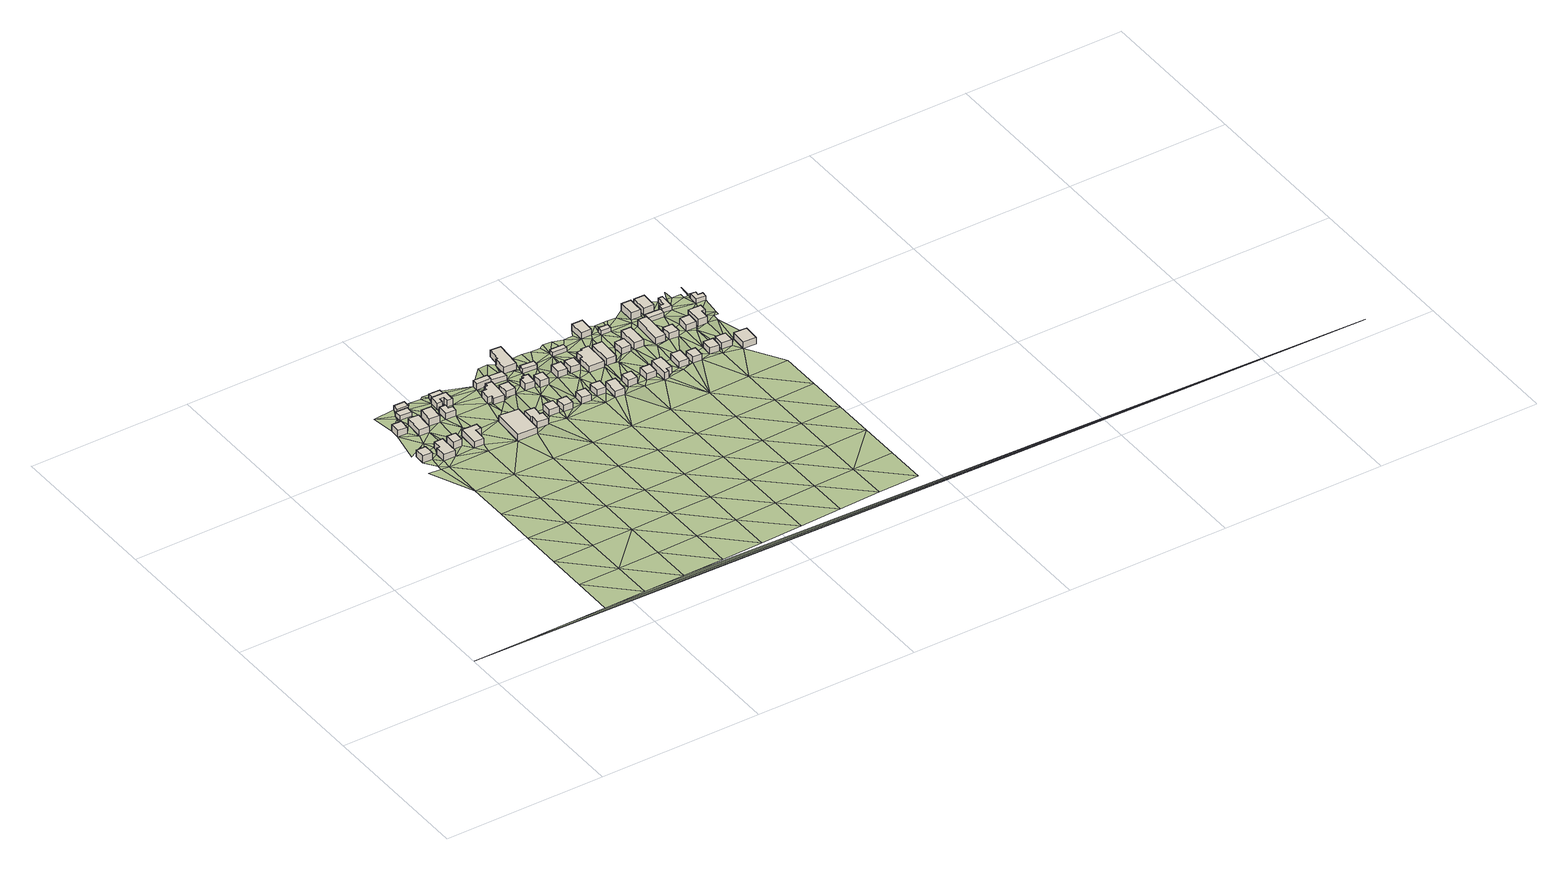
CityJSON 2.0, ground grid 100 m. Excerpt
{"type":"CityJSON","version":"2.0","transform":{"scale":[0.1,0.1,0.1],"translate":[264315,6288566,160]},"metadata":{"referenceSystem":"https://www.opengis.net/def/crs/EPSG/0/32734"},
"CityObjects":{
"building1":{"type":"Building","attributes":{"address":"83 Thorn Lane Mamre 7347 Cape Town","building":"house","building:levels":"1","building_height":4.1,"roof_height":166.26,"ground_height":162.16,"plus_code":"4FRWFFP7+389"},"geometry":[{"type":"Solid","lod":"1","boundaries":[[[[0,1,2,3]],[[1,4,5,2]],[[4,6,7,5]],[[6,0,3,7]],[[3,2,5,7]],[[6,4,1,0]]]]}]},
"building2":{"type":"Building","attributes":{"address":"84 Thorn Lane Mamre 7347 Cape Town","building":"house","building:levels":"1","building_height":4.1,"roof_height":166.35,"ground_height":162.25,"plus_code":"4FRWFFP7+592"},"geometry":[{"type":"Solid","lod":"1","boundaries":[[[[8,9,10,11]],[[9,12,13,10]],[[12,14,15,13]],[[14,8,11,15]],[[11,10,13,15]],[[14,12,9,8]]]]}]},
"building3":{"type":"Building","attributes":{"address":"81 Thorn Lane Mamre 7347 Cape Town","building":"house","building:levels":"1","building_height":4.1,"roof_height":166,"ground_height":161.9,"plus_code":"4FRWFFP7+29X"},"geometry":[{"type":"Solid","lod":"1","boundaries":[[[[16,17,18,19]],[[17,20,21,18]],[[20,22,23,21]],[[22,24,25,23]],[[24,26,27,25]],[[26,16,19,27]],[[19,18,21,23,25,27]],[[26,24,22,20,17,16]]]]}]},
"building4":{"type":"Building","attributes":{"address":"82 Thorn Lane Mamre 7347 Cape Town","building":"house","building:levels":"1","building_height":4.1,"roof_height":166.26,"ground_height":162.16,"plus_code":"4FRWFFP7+49X"},"geometry":[{"type":"Solid","lod":"1","boundaries":[[[[28,29,30,31]],[[29,32,33,30]],[[32,34,35,33]],[[34,28,31,35]],[[31,30,33,35]],[[34,32,29,28]]]]}]},
"building5":{"type":"Building","attributes":{"address":"79 Thorn Lane Mamre 7347 Cape Town","building":"house","building:levels":"1","building_height":4.1,"roof_height":166.63,"ground_height":162.53,"plus_code":"4FRWFFP7+3C8"},"geometry":[{"type":"Solid","lod":"1","boundaries":[[[[36,37,38,39]],[[37,40,41,38]],[[40,42,43,41]],[[42,36,39,43]],[[39,38,41,43]],[[42,40,37,36]]]]}]},
"building6":{"type":"Building","attributes":{"building":"cabin","building:levels":"1","building_height":2.8,"roof_height":165.05,"ground_height":162.25,"plus_code":"4FRWFFP7+59X"},"geometry":[{"type":"Solid","lod":"1","boundaries":[[[[44,45,46,47]],[[45,48,49,46]],[[48,50,51,49]],[[50,44,47,51]],[[47,46,49,51]],[[50,48,45,44]]]]}]},
"building7":{"type":"Building","attributes":{"building":"cabin","building:levels":"1","building_height":2.8,"roof_height":165.05,"ground_height":162.25,"plus_code":"4FRWFFP7+6C6"},"geometry":[{"type":"Solid","lod":"1","boundaries":[[[[52,53,54,55]],[[53,56,57,54]],[[56,58,59,57]],[[58,52,55,59]],[[55,54,57,59]],[[58,56,53,52]]]]}]},
"building8":{"type":"Building","attributes":{"address":"80 Thorn Lane Mamre 7347 Cape Town","building":"house","building:levels":"1","building_height":4.1,"roof_height":166.73,"ground_height":162.63,"plus_code":"4FRWFFP7+5C5"},"geometry":[{"type":"Solid","lod":"1","boundaries":[[[[60,61,62,63]],[[61,64,65,62]],[[64,66,67,65]],[[66,60,63,67]],[[63,62,65,67]],[[66,64,61,60]]]]}]},
"building9":{"type":"Building","attributes":{"address":"77 Thorn Lane Mamre 7347 Cape Town","building":"house","building:levels":"1","building_height":4.1,"roof_height":166.33,"ground_height":162.23,"plus_code":"4FRWFFP7+2FV"},"geometry":[{"type":"Solid","lod":"1","boundaries":[[[[68,69,70,71]],[[69,72,73,70]],[[72,74,75,73]],[[74,76,77,75]],[[76,78,79,77]],[[78,68,71,79]],[[71,70,73,75,77,79]],[[78,76,74,72,69,68]]]]}]},
"building10":{"type":"Building","attributes":{"address":"78 Thorn Lane Mamre 7347 Cape Town","building":"house","building:levels":"1","building_height":4.1,"roof_height":166.63,"ground_height":162.53,"plus_code":"4FRWFFP7+4FW"},"geometry":[{"type":"Solid","lod":"1","boundaries":[[[[80,81,82,83]],[[81,84,85,82]],[[84,86,87,85]],[[86,88,89,87]],[[88,90,91,89]],[[90,80,83,91]],[[83,82,85,87,89,91]],[[90,88,86,84,81,80]]]]}]},
"building11":{"type":"Building","attributes":{"address":"Thorn Lane Mamre 7347 Cape Town","building":"house","building:levels":"1","building_height":4.1,"roof_height":166.73,"ground_height":162.63,"plus_code":"4FRWFFP7+5FQ"},"geometry":[{"type":"Solid","lod":"1","boundaries":[[[[92,93,94,95]],[[93,96,97,94]],[[96,98,99,97]],[[98,100,101,99]],[[100,102,103,101]],[[102,104,105,103]],[[104,106,107,105]],[[106,92,95,107]],[[95,94,97,99,101,103,105,107]],[[106,104,102,100,98,96,93,92]]]]}]},
"building12":{"type":"Building","attributes":{"building":"cabin","building:levels":"1","building_height":2.8,"roof_height":165.43,"ground_height":162.63,"plus_code":"4FRWFFP7+6F5"},"geometry":[{"type":"Solid","lod":"1","boundaries":[[[[108,109,110,111]],[[109,112,113,110]],[[112,114,115,113]],[[114,108,111,115]],[[111,110,113,115]],[[114,112,109,108]]]]}]},
"building13":{"type":"Building","attributes":{"building":"yes","building:levels":"1","building_height":4.1,"roof_height":166.62,"ground_height":162.52,"plus_code":"4FRWFFP7+2HP"},"geometry":[{"type":"Solid","lod":"1","boundaries":[[[[116,117,118,119]],[[117,120,121,118]],[[120,122,123,121]],[[122,116,119,123]],[[119,118,121,123]],[[122,120,117,116]]]]}]},
"building14":{"type":"Building","attributes":{"address":"73 Thorn Lane Mamre 7347 Cape Town","building":"house","building:levels":"1","building_height":4.1,"roof_height":166.62,"ground_height":162.52,"plus_code":"4FRWFFP7+2JW"},"geometry":[{"type":"Solid","lod":"1","boundaries":[[[[124,125,126,127]],[[125,128,129,126]],[[128,130,131,129]],[[130,132,133,131]],[[132,134,135,133]],[[134,136,137,135]],[[136,138,139,137]],[[138,124,127,139]],[[127,126,129,131,133,135,137,139]],[[138,136,134,132,130,128,125,124]]]]}]},
"building15":{"type":"Building","attributes":{"address":"76 Thorn Lane Mamre 7347 Cape Town","building":"house","building:levels":"1","building_height":4.1,"roof_height":167.11,"ground_height":163.01,"plus_code":"4FRWFFP7+4HX"},"geometry":[{"type":"Solid","lod":"1","boundaries":[[[[140,141,142,143]],[[141,144,145,142]],[[144,146,147,145]],[[146,148,149,147]],[[148,150,151,149]],[[150,152,153,151]],[[152,154,155,153]],[[154,156,157,155]],[[156,158,159,157]],[[158,140,143,159]],[[143,142,145,147,149,151,153,155,157,159]],[[158,156,154,152,150,148,146,144,141,140]]]]}]},
"building16":{"type":"Building","attributes":{"building":"yes","building:levels":"1","building_height":4.1,"roof_height":167.11,"ground_height":163.01,"plus_code":"4FRWFFP7+5JJ"},"geometry":[{"type":"Solid","lod":"1","boundaries":[[[[160,161,162,163]],[[161,164,165,162]],[[164,166,167,165]],[[166,160,163,167]],[[163,162,165,167]],[[166,164,161,160]]]]}]},
"building17":{"type":"Building","attributes":{"address":"74 Thorn Lane Mamre 7347 Cape Town","building":"house","building:levels":"1","building_height":4.1,"roof_height":167.06,"ground_height":162.96,"plus_code":"4FRWFFP7+4JQ"},"geometry":[{"type":"Solid","lod":"1","boundaries":[[[[168,169,170,171]],[[169,172,173,170]],[[172,174,175,173]],[[174,168,171,175]],[[171,170,173,175]],[[174,172,169,168]]]]}]},
"building18":{"type":"Building","attributes":{"address":"71 Thorn Lane Mamre 7347 Cape Town","building":"house","building:levels":"1","building_height":4.1,"roof_height":167.09,"ground_height":162.99,"plus_code":"4FRWFFP7+2MW"},"geometry":[{"type":"Solid","lod":"1","boundaries":[[[[176,177,178,179]],[[177,180,181,178]],[[180,182,183,181]],[[182,176,179,183]],[[179,178,181,183]],[[182,180,177,176]]]]}]},
"building19":{"type":"Building","attributes":{"building":"cabin","building:levels":"1","building_height":2.8,"roof_height":166.17,"ground_height":163.37,"plus_code":"4FRWFFP7+5JQ"},"geometry":[{"type":"Solid","lod":"1","boundaries":[[[[161,160,184,185]],[[160,186,187,184]],[[186,188,189,187]],[[188,161,185,189]],[[185,184,187,189]],[[188,186,160,161]]]]}]},
"building20":{"type":"Building","attributes":{"address":"69 Thorn Lane Mamre 7347 Cape Town","building":"house","building:levels":"1","building_height":4.1,"roof_height":167.09,"ground_height":162.99,"plus_code":"4FRWFFP7+2PM"},"geometry":[{"type":"Solid","lod":"1","boundaries":[[[[190,191,192,193]],[[191,194,195,192]],[[194,196,197,195]],[[196,190,193,197]],[[193,192,195,197]],[[196,194,191,190]]]]}]},
"building21":{"type":"Building","attributes":{"address":"72 Thorn Lane Mamre 7347 Cape Town","building":"house","building:levels":"1","building_height":4.1,"roof_height":167.47,"ground_height":163.37,"plus_code":"4FRWFFP7+4MQ"},"geometry":[{"type":"Solid","lod":"1","boundaries":[[[[198,199,200,201]],[[199,202,203,200]],[[202,204,205,203]],[[204,206,207,205]],[[206,208,209,207]],[[208,198,201,209]],[[201,200,203,205,207,209]],[[208,206,204,202,199,198]]]]}]},
"building22":{"type":"Building","attributes":{"address":"70 Thorn Lane Mamre 7347 Cape Town","building":"house","building:levels":"1","building_height":4.1,"roof_height":167.47,"ground_height":163.37,"plus_code":"4FRWFFP7+4PF"},"geometry":[{"type":"Solid","lod":"1","boundaries":[[[[210,211,212,213]],[[211,214,215,212]],[[214,216,217,215]],[[216,210,213,217]],[[213,212,215,217]],[[216,214,211,210]]]]}]},
"building23":{"type":"Building","attributes":{"address":"51 Palm Lane Mamre 7347 Cape Town","building":"house","building:levels":"1","building_height":4.1,"roof_height":167.47,"ground_height":163.37,"plus_code":"4FRWFFP7+6M5"},"geometry":[{"type":"Solid","lod":"1","boundaries":[[[[218,219,220,221]],[[219,222,223,220]],[[222,224,225,223]],[[224,226,227,225]],[[226,228,229,227]],[[228,218,221,229]],[[221,220,223,225,227,229]],[[228,226,224,222,219,218]]]]}]},
"building24":{"type":"Building","attributes":{"address":"67 Thorn Lane Mamre 7347 Cape Town","building":"house","building:levels":"1","building_height":4.1,"roof_height":167.58,"ground_height":163.48,"plus_code":"4FRWFFP7+2QM"},"geometry":[{"type":"Solid","lod":"1","boundaries":[[[[230,231,232,233]],[[231,234,235,232]],[[234,236,237,235]],[[236,230,233,237]],[[233,232,235,237]],[[236,234,231,230]]]]}]},
"building25":{"type":"Building","attributes":{"building":"cabin","building:levels":"1","building_height":2.8,"roof_height":166.17,"ground_height":163.37,"plus_code":"4FRWFFP7+5PG"},"geometry":[{"type":"Solid","lod":"1","boundaries":[[[[238,239,240,241]],[[239,242,243,240]],[[242,244,245,243]],[[244,238,241,245]],[[241,240,243,245]],[[244,242,239,238]]]]}]},
"building26":{"type":"Building","attributes":{"address":"68 Thorn Lane Mamre 7347 Cape Town","building":"house","building:levels":"1","building_height":4.1,"roof_height":168.02,"ground_height":163.92,"plus_code":"4FRWFFP7+4QG"},"geometry":[{"type":"Solid","lod":"1","boundaries":[[[[246,247,248,249]],[[247,250,251,248]],[[250,252,253,251]],[[252,246,249,253]],[[249,248,251,253]],[[252,250,247,246]]]]}]},
"building27":{"type":"Building","attributes":{"address":"65 Thorn Lane Mamre 7347 Cape Town","building":"house","building:levels":"1","building_height":4.1,"roof_height":167.58,"ground_height":163.48,"plus_code":"4FRWFFP7+2RJ"},"geometry":[{"type":"Solid","lod":"1","boundaries":[[[[254,255,256,257]],[[255,258,259,256]],[[258,260,261,259]],[[260,254,257,261]],[[257,256,259,261]],[[260,258,255,254]]]]}]},
"building28":{"type":"Building","attributes":{"address":"63 Thorn Lane Mamre 7347 Cape Town","building":"house","building:levels":"1","building_height":4.1,"roof_height":167.58,"ground_height":163.48,"plus_code":"4FRWFFP7+2RH"},"geometry":[{"type":"Solid","lod":"1","boundaries":[[[[262,263,264,265]],[[263,266,267,264]],[[266,268,269,267]],[[268,262,265,269]],[[265,264,267,269]],[[268,266,263,262]]]]}]},
"building29":{"type":"Building","attributes":{"address":"66 Thorn Lane Mamre 7347 Cape Town","building":"house","building:levels":"1","building_height":4.1,"roof_height":168.02,"ground_height":163.92,"plus_code":"4FRWFFP7+4RC"},"geometry":[{"type":"Solid","lod":"1","boundaries":[[[[270,271,272,273]],[[271,274,275,272]],[[274,276,277,275]],[[276,270,273,277]],[[273,272,275,277]],[[276,274,271,270]]]]}]},
"building30":{"type":"Building","attributes":{"building":"cabin","building:levels":"1","building_height":2.8,"roof_height":166.56,"ground_height":163.76,"plus_code":"4FRWFFP7+5RM"},"geometry":[{"type":"Solid","lod":"1","boundaries":[[[[278,279,280,281]],[[279,282,283,280]],[[282,284,285,283]],[[284,278,281,285]],[[281,280,283,285]],[[284,282,279,278]]]]}]},
"building31":{"type":"Building","attributes":{"address":"64 Thorn Lane Mamre 7347 Cape Town","building":"house","building:levels":"1","building_height":4.1,"roof_height":168.02,"ground_height":163.92,"plus_code":"4FRWFFP7+4V6"},"geometry":[{"type":"Solid","lod":"1","boundaries":[[[[286,287,288,289]],[[287,290,291,288]],[[290,292,293,291]],[[292,294,295,293]],[[294,296,297,295]],[[296,298,299,297]],[[298,300,301,299]],[[300,286,289,301]],[[289,288,291,293,295,297,299,301]],[[300,298,296,294,292,290,287,286]]]]}]},
"building32":{"type":"Building","attributes":{"address":"61 Thorn Lane Mamre 7347 Cape Town","building":"house","building:levels":"1","building_height":4.1,"roof_height":168.15,"ground_height":164.05,"plus_code":"4FRWFFP7+2VH"},"geometry":[{"type":"Solid","lod":"1","boundaries":[[[[302,303,304,305]],[[303,306,307,304]],[[306,308,309,307]],[[308,302,305,309]],[[305,304,307,309]],[[308,306,303,302]]]]}]},
"building33":{"type":"Building","attributes":{"address":"62 Thorn Lane Mamre 7347 Cape Town","building":"house","building:levels":"1","building_height":4.1,"roof_height":168.45,"ground_height":164.35,"plus_code":"4FRWFFP7+4VH"},"geometry":[{"type":"Solid","lod":"1","boundaries":[[[[310,311,312,313]],[[311,314,315,312]],[[314,316,317,315]],[[316,310,313,317]],[[313,312,315,317]],[[316,314,311,310]]]]}]},
"building34":{"type":"Building","attributes":{"address":"59 Thorn Lane Mamre 7347 Cape Town","building":"house","building:levels":"1","building_height":4.1,"roof_height":168.15,"ground_height":164.05,"plus_code":"4FRWFFP7+2WH"},"geometry":[{"type":"Solid","lod":"1","boundaries":[[[[318,319,320,321]],[[319,322,323,320]],[[322,324,325,323]],[[324,318,321,325]],[[321,320,323,325]],[[324,322,319,318]]]]}]},
"building35":{"type":"Building","attributes":{"address":"61 Palm Lane Mamre 7347 Cape Town","building":"house","building:levels":"1","building_height":4.1,"roof_height":168.15,"ground_height":164.05,"plus_code":"4FRWFFP7+6W2"},"geometry":[{"type":"Solid","lod":"1","boundaries":[[[[326,327,328,329]],[[327,330,331,328]],[[330,332,333,331]],[[332,326,329,333]],[[329,328,331,333]],[[332,330,327,326]]]]}]},
"building36":{"type":"Building","attributes":{"address":"57 Thorn Lane Mamre 7347 Cape Town","building":"house","building:levels":"1","building_height":4.1,"roof_height":168.71,"ground_height":164.61,"plus_code":"4FRWFFP7+2XF"},"geometry":[{"type":"Solid","lod":"1","boundaries":[[[[334,335,336,337]],[[335,338,339,336]],[[338,340,341,339]],[[340,342,343,341]],[[342,344,345,343]],[[344,334,337,345]],[[337,336,339,341,343,345]],[[344,342,340,338,335,334]]]]}]},
"building37":{"type":"Building","attributes":{"address":"60 Thorn Lane Mamre 7347 Cape Town","building":"house","building:levels":"1","building_height":4.1,"roof_height":168.45,"ground_height":164.35,"plus_code":"4FRWFFP7+4W9"},"geometry":[{"type":"Solid","lod":"1","boundaries":[[[[346,347,348,349]],[[347,350,351,348]],[[350,352,353,351]],[[352,346,349,353]],[[349,348,351,353]],[[352,350,347,346]]]]}]},
"building38":{"type":"Building","attributes":{"building":"cabin","building:levels":"1","building_height":2.8,"roof_height":166.85,"ground_height":164.05,"plus_code":"4FRWFFP7+5XJ"},"geometry":[{"type":"Solid","lod":"1","boundaries":[[[[354,355,356,357]],[[355,358,359,356]],[[358,360,361,359]],[[360,354,357,361]],[[357,356,359,361]],[[360,358,355,354]]]]}]},
"building39":{"type":"Building","attributes":{"address":"58 Thorn Lane Mamre 7347 Cape Town","building":"house","building:levels":"1","building_height":4.1,"roof_height":168.76,"ground_height":164.66,"plus_code":"4FRWFFP7+4XG"},"geometry":[{"type":"Solid","lod":"1","boundaries":[[[[362,363,364,365]],[[363,366,367,364]],[[366,368,369,367]],[[368,362,365,369]],[[365,364,367,369]],[[368,366,363,362]]]]}]},
"building40":{"type":"Building","attributes":{"address":"55 Thorn Lane Mamre 7347 Cape Town","building":"house","building:levels":"1","building_height":4.1,"roof_height":168.71,"ground_height":164.61,"plus_code":"4FRWFFP8+22G"},"geometry":[{"type":"Solid","lod":"1","boundaries":[[[[370,371,372,373]],[[371,374,375,372]],[[374,376,377,375]],[[376,370,373,377]],[[373,372,375,377]],[[376,374,371,370]]]]}]},
"building41":{"type":"Building","attributes":{"address":"53 Thorn Lane Mamre 7347 Cape Town","building":"house","building:levels":"1","building_height":4.1,"roof_height":168.71,"ground_height":164.61,"plus_code":"4FRWFFP8+236"},"geometry":[{"type":"Solid","lod":"1","boundaries":[[[[378,379,380,381]],[[379,382,383,380]],[[382,384,385,383]],[[384,378,381,385]],[[381,380,383,385]],[[384,382,379,378]]]]}]},
"building42":{"type":"Building","attributes":{"address":"56 Thorn Lane Mamre 7347 Cape Town","building":"house","building:levels":"1","building_height":4.1,"roof_height":168.76,"ground_height":164.66,"plus_code":"4FRWFFP8+42G"},"geometry":[{"type":"Solid","lod":"1","boundaries":[[[[386,387,388,389]],[[387,390,391,388]],[[390,392,393,391]],[[392,386,389,393]],[[389,388,391,393]],[[392,390,387,386]]]]}]},
"building43":{"type":"Building","attributes":{"address":"54 Thorn Lane Mamre 7347 Cape Town","building":"house","building:levels":"1","building_height":4.1,"roof_height":168.76,"ground_height":164.66,"plus_code":"4FRWFFP8+433"},"geometry":[{"type":"Solid","lod":"1","boundaries":[[[[394,395,396,397]],[[395,398,399,396]],[[398,400,401,399]],[[400,394,397,401]],[[397,396,399,401]],[[400,398,395,394]]]]}]},
"building44":{"type":"Building","attributes":{"address":"67 Palm Lane Mamre 7347 Cape Town","building":"house","building:levels":"1","building_height":4.1,"roof_height":168.41,"ground_height":164.31,"plus_code":"4FRWFFP8+625"},"geometry":[{"type":"Solid","lod":"1","boundaries":[[[[402,403,404,405]],[[403,406,407,404]],[[406,408,409,407]],[[408,402,405,409]],[[405,404,407,409]],[[408,406,403,402]]]]}]},
"building45":{"type":"Building","attributes":{"address":"51 Thorn Lane Mamre 7347 Cape Town","building":"house","building:levels":"1","building_height":4.1,"roof_height":169.19,"ground_height":165.09,"plus_code":"4FRWFFP8+246"},"geometry":[{"type":"Solid","lod":"1","boundaries":[[[[410,411,412,413]],[[411,414,415,412]],[[414,416,417,415]],[[416,410,413,417]],[[413,412,415,417]],[[416,414,411,410]]]]}]},
"building46":{"type":"Building","attributes":{"building":"cabin","building:levels":"1","building_height":2.8,"roof_height":167.31,"ground_height":164.51,"plus_code":"4FRWFFP8+538"},"geometry":[{"type":"Solid","lod":"1","boundaries":[[[[418,419,420,421]],[[419,422,423,420]],[[422,424,425,423]],[[424,418,421,425]],[[421,420,423,425]],[[424,422,419,418]]]]}]},
"building47":{"type":"Building","attributes":{"address":"69 Palm Lane Mamre 7347 Cape Town","building":"house","building:levels":"1","building_height":4.1,"roof_height":168.61,"ground_height":164.51,"plus_code":"4FRWFFP8+634"},"geometry":[{"type":"Solid","lod":"1","boundaries":[[[[426,427,428,429]],[[427,430,431,428]],[[430,432,433,431]],[[432,426,429,433]],[[429,428,431,433]],[[432,430,427,426]]]]}]},
"building48":{"type":"Building","attributes":{"address":"49 Thorn Lane Mamre 7347 Cape Town","building":"house","building:levels":"1","building_height":4.1,"roof_height":169.19,"ground_height":165.09,"plus_code":"4FRWFFP8+249"},"geometry":[{"type":"Solid","lod":"1","boundaries":[[[[434,435,436,437]],[[435,438,439,436]],[[438,440,441,439]],[[440,434,437,441]],[[437,436,439,441]],[[440,438,435,434]]]]}]},
"building49":{"type":"Building","attributes":{"address":"52 Thorn Lane Mamre 7347 Cape Town","building":"house","building:levels":"1","building_height":4.1,"roof_height":169.03,"ground_height":164.93,"plus_code":"4FRWFFP8+443"},"geometry":[{"type":"Solid","lod":"1","boundaries":[[[[442,443,444,445]],[[443,446,447,444]],[[446,448,449,447]],[[448,442,445,449]],[[445,444,447,449]],[[448,446,443,442]]]]}]},
"building50":{"type":"Building","attributes":{"building":"cabin","building:levels":"1","building_height":2.8,"roof_height":167.31,"ground_height":164.51,"plus_code":"4FRWFFP8+54V"},"geometry":[{"type":"Solid","lod":"1","boundaries":[[[[450,451,452,453]],[[451,454,455,452]],[[454,456,457,455]],[[456,458,459,457]],[[458,460,461,459]],[[460,450,453,461]],[[453,452,455,457,459,461]],[[460,458,456,454,451,450]]]]}]},
"building51":{"type":"Building","attributes":{"address":"47 Thorn Lane Mamre 7347 Cape Town","building":"house","building:levels":"1","building_height":4.1,"roof_height":169.44,"ground_height":165.34,"plus_code":"4FRWFFP8+255"},"geometry":[{"type":"Solid","lod":"1","boundaries":[[[[462,463,464,465]],[[463,466,467,464]],[[466,468,469,467]],[[468,462,465,469]],[[465,464,467,469]],[[468,466,463,462]]]]}]},
"building52":{"type":"Building","attributes":{"address":"50 Thorn Lane Mamre 7347 Cape Town","building":"house","building:levels":"1","building_height":4.1,"roof_height":169.03,"ground_height":164.93,"plus_code":"4FRWFFP8+452"},"geometry":[{"type":"Solid","lod":"1","boundaries":[[[[470,471,472,473]],[[471,474,475,472]],[[474,476,477,475]],[[476,478,479,477]],[[478,480,481,479]],[[480,470,473,481]],[[473,472,475,477,479,481]],[[480,478,476,474,471,470]]]]}]},
"building53":{"type":"Building","attributes":{"building":"cabin","building:levels":"1","building_height":2.8,"roof_height":167.55,"ground_height":164.75,"plus_code":"4FRWFFP8+559"},"geometry":[{"type":"Solid","lod":"1","boundaries":[[[[482,483,484,485]],[[483,486,487,484]],[[486,488,489,487]],[[488,490,491,489]],[[490,492,493,491]],[[492,482,485,493]],[[485,484,487,489,491,493]],[[492,490,488,486,483,482]]]]}]},
"terrain1":{"type":"TINRelief","geometry":[{"type":"CompositeSurface","lod":"1","boundaries":[[[494,495,496]],[[497,498,494]],[[497,494,496]],[[499,500,498]],[[499,498,497]],[[501,500,502]],[[497,496,503]],[[502,500,499]],[[504,505,506]],[[507,506,501]],[[506,508,504]],[[509,6,4]],[[509,504,508]],[[507,501,502]],[[24,6,509]],[[508,24,509]],[[499,497,510]],[[511,8,512]],[[503,513,497]],[[511,514,515]],[[516,515,6]],[[6,24,516]],[[517,508,506]],[[26,24,508]],[[515,516,518]],[[511,515,518]],[[502,499,510]],[[516,519,518]],[[497,513,510]],[[517,506,507]],[[511,28,8]],[[8,28,9]],[[520,521,14]],[[518,522,511]],[[14,12,520]],[[523,26,508]],[[34,12,9]],[[34,9,28]],[[28,511,29]],[[26,37,522]],[[29,511,522]],[[521,520,45]],[[502,524,507]],[[520,12,48]],[[48,12,34]],[[523,508,517]],[[26,525,37]],[[37,526,522]],[[521,45,58]],[[522,526,29]],[[45,520,48]],[[513,503,527]],[[510,524,502]],[[525,26,72]],[[50,48,34]],[[526,528,29]],[[523,72,26]],[[58,45,52]],[[50,34,32]],[[45,44,52]],[[60,32,29]],[[517,507,529]],[[528,530,29]],[[528,525,531]],[[29,530,60]],[[525,72,531]],[[60,66,32]],[[513,532,510]],[[52,44,53]],[[50,32,66]],[[524,529,507]],[[44,50,53]],[[50,66,53]],[[72,523,74]],[[532,513,527]],[[528,531,533]],[[533,530,528]],[[53,66,534]],[[53,535,56]],[[523,517,120]],[[536,524,510]],[[533,90,530]],[[537,74,538]],[[539,534,530]],[[530,90,539]],[[53,93,535]],[[533,531,540]],[[529,541,517]],[[74,523,120]],[[53,534,93]],[[536,510,532]],[[534,539,96]],[[517,541,120]],[[90,533,80]],[[74,120,538]],[[542,535,93]],[[96,93,534]],[[80,533,540]],[[96,539,543]],[[98,96,543]],[[543,544,545]],[[529,524,546]],[[112,542,93]],[[547,542,112]],[[98,543,104]],[[545,104,543]],[[112,93,114]],[[548,540,538]],[[102,100,98]],[[532,527,549]],[[545,80,106]],[[98,104,102]],[[80,540,548]],[[524,536,546]],[[92,114,93]],[[545,106,104]],[[120,548,538]],[[112,550,547]],[[92,108,114]],[[529,551,541]],[[109,550,112]],[[541,122,120]],[[106,80,154]],[[92,109,108]],[[532,552,536]],[[548,154,80]],[[551,529,546]],[[549,552,532]],[[106,166,92]],[[164,109,92]],[[550,109,164]],[[106,154,152]],[[553,122,541]],[[154,548,554]],[[546,536,555]],[[548,556,554]],[[106,152,166]],[[541,551,553]],[[122,130,125]],[[154,554,158]],[[125,556,122]],[[92,166,164]],[[552,555,536]],[[557,130,122]],[[154,158,156]],[[128,125,130]],[[125,558,556]],[[140,158,554]],[[140,554,556]],[[557,122,553]],[[152,150,148]],[[152,148,166]],[[559,551,546]],[[558,560,556]],[[166,148,144]],[[561,562,563]],[[146,144,148]],[[552,549,564]],[[555,559,546]],[[560,565,566]],[[567,140,556]],[[557,177,566]],[[144,160,166]],[[556,560,567]],[[168,140,169]],[[568,557,553]],[[566,569,560]],[[140,168,141]],[[169,140,567]],[[141,160,144]],[[568,177,557]],[[177,569,566]],[[551,570,553]],[[571,164,161]],[[168,572,141]],[[572,160,141]],[[555,552,573]],[[177,568,180]],[[559,570,551]],[[560,569,574]],[[574,567,560]],[[564,573,552]],[[575,160,572]],[[568,191,180]],[[572,567,206]],[[576,574,569]],[[568,553,577]],[[567,208,206]],[[180,190,576]],[[208,567,574]],[[190,180,191]],[[578,571,161]],[[568,194,191]],[[206,575,572]],[[578,161,579]],[[559,555,580]],[[576,190,574]],[[570,577,553]],[[575,206,202]],[[575,581,579]],[[198,208,574]],[[568,231,194]],[[574,190,196]],[[202,206,204]],[[555,573,580]],[[582,562,561]],[[581,583,579]],[[583,578,579]],[[584,581,575]],[[574,210,198]],[[244,575,202]],[[196,194,231]],[[211,574,196]],[[574,211,210]],[[244,584,575]],[[210,216,198]],[[198,216,199]],[[244,202,199]],[[570,559,585]],[[586,231,568]],[[581,584,587]],[[577,586,568]],[[244,199,216]],[[230,196,231]],[[230,211,196]],[[573,564,588]],[[244,242,584]],[[585,559,580]],[[242,587,584]],[[216,238,244]],[[242,589,587]],[[214,238,216]],[[211,230,590]],[[586,234,231]],[[577,570,591]],[[211,590,214]],[[242,239,589]],[[573,592,580]],[[255,236,234]],[[234,586,255]],[[591,570,585]],[[246,238,214]],[[590,246,214]],[[593,230,236]],[[586,577,263]],[[593,590,230]],[[255,594,236]],[[495,582,561]],[[239,595,589]],[[592,573,588]],[[586,258,255]],[[593,236,594]],[[577,266,263]],[[596,590,593]],[[586,263,258]],[[597,595,239]],[[238,279,239]],[[279,238,246]],[[585,580,598]],[[599,593,594]],[[591,600,577]],[[596,593,601]],[[577,600,266]],[[263,262,258]],[[279,246,252]],[[270,596,601]],[[596,270,252]],[[239,278,597]],[[262,599,258]],[[598,580,592]],[[602,601,593]],[[279,278,239]],[[603,593,599]],[[279,252,270]],[[599,262,604]],[[603,602,593]],[[278,605,597]],[[606,591,585]],[[270,276,279]],[[603,607,602]],[[306,604,266]],[[592,588,608]],[[276,602,607]],[[609,605,278]],[[610,603,599]],[[606,585,598]],[[604,610,599]],[[279,276,292]],[[496,495,561]],[[611,266,600]],[[276,607,292]],[[306,303,604]],[[306,266,611]],[[609,278,612]],[[279,292,282]],[[613,292,607]],[[610,604,303]],[[612,278,284]],[[600,591,614]],[[308,306,611]],[[287,282,292]],[[615,598,592]],[[287,292,290]],[[616,610,303]],[[591,606,614]],[[282,287,617]],[[612,284,618]],[[338,611,600]],[[611,319,308]],[[616,303,619]],[[619,303,302]],[[615,592,608]],[[284,282,327]],[[616,314,610]],[[308,318,302]],[[610,314,617]],[[318,308,319]],[[282,617,327]],[[618,284,327]],[[619,620,616]],[[302,318,619]],[[319,611,338]],[[606,598,621]],[[622,600,614]],[[338,600,622]],[[623,617,314]],[[327,624,618]],[[338,322,319]],[[615,621,598]],[[619,347,620]],[[503,496,561]],[[335,619,318]],[[617,623,327]],[[314,311,623]],[[624,327,326]],[[311,620,346]],[[318,324,335]],[[620,347,346]],[[322,338,335]],[[324,322,335]],[[625,614,606]],[[347,619,350]],[[619,335,350]],[[626,338,622]],[[327,623,330]],[[627,626,628]],[[615,608,629]],[[623,311,355]],[[346,355,311]],[[621,625,606]],[[330,623,355]],[[626,622,630]],[[631,350,335]],[[626,630,628]],[[631,335,632]],[[330,355,354]],[[622,614,633]],[[634,332,330]],[[363,355,346]],[[350,631,352]],[[632,628,371]],[[352,363,346]],[[354,634,330]],[[628,630,371]],[[631,363,352]],[[632,635,631]],[[625,633,614]],[[370,632,371]],[[358,355,363]],[[622,379,630]],[[360,634,354]],[[621,615,636]],[[374,371,630]],[[629,637,615]],[[370,638,632]],[[638,635,632]],[[634,360,639]],[[358,363,362]],[[379,374,630]],[[622,640,379]],[[639,360,641]],[[625,621,636]],[[362,635,642]],[[376,638,370]],[[638,642,635]],[[360,358,643]],[[615,637,636]],[[633,644,622]],[[374,379,378]],[[644,640,622]],[[374,378,376]],[[643,358,362]],[[360,645,641]],[[638,646,642]],[[386,362,642]],[[645,360,643]],[[394,638,376]],[[376,378,647]],[[386,643,362]],[[394,646,638]],[[625,648,633]],[[376,647,649]],[[643,650,645]],[[376,649,394]],[[411,647,640]],[[646,394,400]],[[636,648,625]],[[650,403,645]],[[643,386,422]],[[646,400,392]],[[650,643,422]],[[651,640,644]],[[410,647,411]],[[651,411,640]],[[422,386,392]],[[649,647,410]],[[392,400,424]],[[644,633,652]],[[653,424,400]],[[650,422,654]],[[392,424,422]],[[414,411,651]],[[654,422,430]],[[649,410,443]],[[648,652,633]],[[649,443,653]],[[655,424,653]],[[430,427,654]],[[414,651,435]],[[463,651,644]],[[654,427,402]],[[430,422,656]],[[414,435,416]],[[410,416,657]],[[443,442,653]],[[657,443,410]],[[655,653,442]],[[434,416,435]],[[435,651,438]],[[658,656,422]],[[657,416,434]],[[438,651,463]],[[657,446,443]],[[652,659,644]],[[458,658,655]],[[644,659,463]],[[456,656,658]],[[440,657,434]],[[456,658,458]],[[478,655,442]],[[655,460,458]],[[660,446,657]],[[656,456,451]],[[451,661,656]],[[442,448,478]],[[446,660,448]],[[438,463,462]],[[460,655,478]],[[462,440,438]],[[657,662,660]],[[440,662,657]],[[451,456,454]],[[478,448,660]],[[460,663,450]],[[440,462,664]],[[664,662,440]],[[665,450,663]],[[460,478,492]],[[460,492,663]],[[666,667,662]],[[663,668,665]],[[664,462,669]],[[666,662,670]],[[670,662,664]],[[492,478,476]],[[663,671,668]],[[665,668,672]],[[492,671,663]],[[666,673,476]],[[670,673,666]],[[671,674,668]],[[673,670,675]],[[492,476,482]],[[492,490,671]],[[476,673,482]],[[671,490,676]],[[676,490,488]],[[676,488,677]],[[677,678,676]],[[486,483,488]]]}]}
},
"vertices":[
[809,1915,19],[749,1916,19],[749,1916,63],[809,1915,63],[748,1850,19],[748,1850,63],[807,1849,19],[807,1849,63],
[762,2115,22],[821,2112,22],[821,2112,63],[762,2115,63],[825,2175,22],[825,2175,63],[765,2178,22],[765,2178,63],
[925,1926,19],[870,1926,19],[870,1926,60],[925,1926,60],[870,1873,19],[870,1873,60],[851,1873,19],[851,1873,60],[851,1802,19],[851,1802,60],[924,1801,19],[924,1801,60],
[863,2056,22],[924,2052,22],[924,2052,63],[863,2056,63],[933,2170,22],[933,2170,63],[871,2175,22],[871,2175,63],
[951,1925,19],[948,1860,19],[948,1860,66],[951,1925,66],[1004,1858,19],[1004,1858,66],[1006,1923,19],[1006,1923,66],
[928,2270,22],[853,2273,22],[853,2273,51],[928,2270,51],[851,2230,22],[851,2230,51],[926,2227,22],[926,2227,51],
[875,2288,22],[943,2285,22],[943,2285,51],[875,2288,51],[945,2323,22],[945,2323,51],[877,2326,22],[877,2326,51],
[958,2102,22],[1021,2097,22],[1021,2097,67],[958,2102,67],[1028,2189,22],[1028,2189,67],[965,2194,22],[965,2194,67],
[1147,1928,22],[1052,1933,22],[1052,1933,63],[1147,1928,63],[1046,1805,22],[1046,1805,63],[1107,1801,22],[1107,1801,63],[1112,1888,22],[1112,1888,63],[1145,1886,22],[1145,1886,63],
[1123,2094,25],[1125,2130,25],[1125,2130,66],[1123,2094,66],[1098,2132,25],[1098,2132,66],[1100,2161,25],[1100,2161,66],[1062,2163,25],[1062,2163,66],[1059,2097,25],[1059,2097,66],
[1164,2254,26],[1073,2257,26],[1073,2257,67],[1164,2254,67],[1071,2195,26],[1071,2195,67],[1102,2194,26],[1102,2194,67],[1102,2221,26],[1102,2221,67],[1129,2220,26],[1129,2220,67],[1128,2186,26],[1128,2186,67],[1162,2185,26],[1162,2185,67],
[1157,2266,26],[1158,2302,26],[1158,2302,54],[1157,2266,54],[1089,2305,26],[1089,2305,54],[1087,2268,26],[1087,2268,54],
[1406,1915,25],[1285,1926,25],[1285,1926,66],[1406,1915,66],[1274,1726,25],[1274,1726,66],[1395,1721,25],[1395,1721,66],
[1422,1882,25],[1419,1818,25],[1419,1818,66],[1422,1882,66],[1427,1817,25],[1427,1817,66],[1423,1761,25],[1423,1761,66],[1491,1757,25],[1491,1757,66],[1494,1816,25],[1494,1816,66],[1477,1817,25],[1477,1817,66],[1481,1878,25],[1481,1878,66],
[1409,2056,30],[1419,2192,30],[1419,2192,71],[1409,2056,71],[1379,2195,30],[1379,2195,71],[1377,2175,30],[1377,2175,71],[1359,2177,30],[1359,2177,71],[1357,2150,30],[1357,2150,71],[1326,2152,30],[1326,2152,71],[1321,2086,30],[1321,2086,71],[1347,2084,30],[1347,2084,71],[1345,2061,30],[1345,2061,71],
[1428,2216,30],[1429,2254,30],[1429,2254,71],[1428,2216,71],[1341,2257,30],[1341,2257,71],[1339,2219,30],[1339,2219,71],
[1436,2145,30],[1433,2076,30],[1433,2076,71],[1436,2145,71],[1489,2074,30],[1489,2074,71],[1492,2142,30],[1492,2142,71],
[1535,1873,30],[1533,1809,30],[1533,1809,71],[1535,1873,71],[1594,1806,30],[1594,1806,71],[1597,1871,30],[1597,1871,71],
[1428,2216,62],[1429,2254,62],[1521,2204,30],[1521,2204,62],[1520,2247,30],[1520,2247,62],
[1621,1864,30],[1619,1801,30],[1619,1801,71],[1621,1864,71],[1676,1799,30],[1676,1799,71],[1678,1862,30],[1678,1862,71],
[1609,2065,34],[1613,2135,34],[1613,2135,75],[1609,2065,75],[1575,2137,34],[1575,2137,75],[1574,2120,34],[1574,2120,75],[1553,2121,34],[1553,2121,75],[1551,2068,34],[1551,2068,75],
[1632,2047,34],[1685,2043,34],[1685,2043,75],[1632,2047,75],[1689,2109,34],[1689,2109,75],[1636,2112,34],[1636,2112,75],
[1615,2251,32],[1628,2420,32],[1628,2420,75],[1615,2251,75],[1564,2425,32],[1564,2425,75],[1557,2341,32],[1557,2341,75],[1545,2342,32],[1545,2342,75],[1538,2256,32],[1538,2256,75],
[1739,1865,35],[1735,1799,35],[1735,1799,76],[1739,1865,76],[1793,1795,35],[1793,1795,76],[1797,1861,35],[1797,1861,76],
[1711,2195,34],[1714,2230,34],[1714,2230,62],[1711,2195,62],[1628,2238,34],[1628,2238,62],[1625,2202,34],[1625,2202,62],
[1757,2128,38],[1753,2061,38],[1753,2061,80],[1757,2128,80],[1812,2057,38],[1812,2057,80],[1817,2124,38],[1817,2124,80],
[1841,1877,35],[1838,1812,35],[1838,1812,76],[1841,1877,76],[1896,1809,35],[1896,1809,76],[1900,1874,35],[1900,1874,76],
[1922,1849,35],[1915,1747,35],[1915,1747,76],[1922,1849,76],[1973,1743,35],[1973,1743,76],[1980,1845,35],[1980,1845,76],
[1839,2123,38],[1835,2055,38],[1835,2055,80],[1839,2123,80],[1891,2051,38],[1891,2051,80],[1895,2119,38],[1895,2119,80],
[1839,2263,38],[1838,2232,38],[1838,2232,66],[1839,2263,66],[1924,2230,38],[1924,2230,66],[1925,2262,38],[1925,2262,66],
[2018,2160,38],[1970,2161,38],[1970,2161,80],[2018,2160,80],[1970,2149,38],[1970,2149,80],[1936,2150,38],[1936,2150,80],[1935,2095,38],[1935,2095,80],[1923,2096,38],[1923,2096,80],[1921,2005,38],[1921,2005,80],[2014,2003,38],[2014,2003,80],
[2082,1845,41],[2023,1848,41],[2023,1848,82],[2082,1845,82],[2021,1782,41],[2021,1782,82],[2079,1780,41],[2079,1780,82],
[2090,2002,41],[2097,2149,41],[2097,2149,84],[2090,2002,84],[2037,2151,41],[2037,2151,84],[2031,2004,41],[2031,2004,84],
[2138,1843,41],[2137,1775,41],[2137,1775,82],[2138,1843,82],[2196,1773,41],[2196,1773,82],[2198,1841,41],[2198,1841,82],
[2051,2369,41],[2048,2277,41],[2048,2277,82],[2051,2369,82],[2113,2275,41],[2113,2275,82],[2116,2367,41],[2116,2367,82],
[2281,1856,41],[2220,1856,41],[2220,1856,87],[2281,1856,87],[2218,1726,41],[2218,1726,87],[2245,1726,41],[2245,1726,87],[2245,1753,41],[2245,1753,87],[2280,1753,41],[2280,1753,87],
[2152,2108,43],[2151,2039,43],[2151,2039,84],[2152,2108,84],[2209,2038,43],[2209,2038,84],[2210,2107,43],[2210,2107,84],
[2160,2280,41],[2158,2247,41],[2158,2247,68],[2160,2280,68],[2217,2244,41],[2217,2244,68],[2219,2277,41],[2219,2277,68],
[2294,2166,43],[2234,2168,43],[2234,2168,88],[2294,2166,88],[2230,2038,43],[2230,2038,88],[2289,2036,43],[2289,2036,88],
[2342,1853,46],[2338,1764,46],[2338,1764,87],[2342,1853,87],[2396,1761,46],[2396,1761,87],[2401,1850,46],[2401,1850,87],
[2424,1825,46],[2421,1760,46],[2421,1760,87],[2424,1825,87],[2476,1757,46],[2476,1757,87],[2479,1822,46],[2479,1822,87],
[2361,2200,43],[2351,2011,43],[2351,2011,88],[2361,2200,88],[2411,2009,43],[2411,2009,88],[2417,2198,43],[2417,2198,88],
[2433,2003,47],[2491,2001,47],[2491,2001,88],[2433,2003,88],[2493,2066,47],[2493,2066,88],[2435,2068,47],[2435,2068,88],
[2429,2370,38],[2370,2372,38],[2370,2372,84],[2429,2370,84],[2368,2271,38],[2368,2271,84],[2427,2270,38],[2427,2270,84],
[2543,1840,51],[2538,1771,51],[2538,1771,92],[2543,1840,92],[2596,1767,51],[2596,1767,92],[2601,1835,51],[2601,1835,92],
[2524,2192,43],[2526,2229,43],[2526,2229,73],[2524,2192,73],[2429,2234,43],[2429,2234,73],[2427,2196,43],[2427,2196,73],
[2512,2365,43],[2447,2367,43],[2447,2367,86],[2512,2365,86],[2445,2269,43],[2445,2269,86],[2510,2268,43],[2510,2268,86],
[2620,1841,51],[2617,1773,51],[2617,1773,92],[2620,1841,92],[2680,1770,51],[2680,1770,92],[2683,1838,51],[2683,1838,92],
[2552,2084,49],[2550,2015,49],[2550,2015,90],[2552,2084,90],[2611,2013,49],[2611,2013,90],[2613,2082,49],[2613,2082,90],
[2597,2316,45],[2570,2317,45],[2570,2317,73],[2597,2316,73],[2567,2256,45],[2567,2256,73],[2536,2258,45],[2536,2258,73],[2534,2223,45],[2534,2223,73],[2592,2220,45],[2592,2220,73],
[2721,1813,51],[2716,1715,51],[2716,1715,94],[2721,1813,94],[2795,1711,51],[2795,1711,94],[2800,1809,51],[2800,1809,94],
[2684,2016,45],[2687,2074,45],[2687,2074,90],[2684,2016,90],[2711,2073,45],[2711,2073,90],[2712,2119,45],[2712,2119,90],[2632,2122,45],[2632,2122,90],[2628,2018,45],[2628,2018,90],
[2791,2189,48],[2793,2221,48],[2793,2221,76],[2791,2189,76],[2763,2223,48],[2763,2223,76],[2765,2249,48],[2765,2249,76],[2732,2252,48],[2732,2252,76],[2728,2194,48],[2728,2194,76],
[843,485,15],[843,235,16],[1095,235,19],[1095,485,18],[843,735,14],[1095,735,17],[843,985,14],[843,1240,16],[1095,985,16],[1346,235,22],[797,1748,19],[721,1755,19],[843,1490,17],[1095,1240,19],[843,1740,19],[799,1778,19],[1346,735,20],[843,1990,22],[726,1923,22],[1346,485,21],[749,1916,22],[809,1915,22],[851,1873,22],[1095,1490,21],[870,1926,22],[870,1873,22],[843,2245,22],[743,2313,22],[925,1926,22],[1095,1740,22],[1346,985,19],[1004,1858,22],[951,1925,22],[1597,235,27],[1006,1923,25],[1346,1240,21],[1021,2097,25],[1052,1933,25],[1597,485,26],[1095,1990,25],[1028,2189,26],[973,2324,26],[1597,735,24],[1112,1888,25],[1145,1886,25],[1062,2163,26],[1147,1928,25],[1346,1490,23],[1047,2321,26],[1100,2161,26],[1098,2132,26],[1125,2130,26],[1597,985,23],[1067,2335,26],[1285,1926,30],[1848,235,33],[1164,2327,26],[1597,1240,25],[1848,485,31],[1597,1490,27],[1346,1990,30],[1848,735,29],[1406,1915,30],[1491,1757,30],[1422,1882,30],[1848,985,27],[1481,1878,34],[5569,5,123],[341,235,8],[6,241,5],[2099,235,41],[1477,1817,30],[1494,1816,30],[1489,2074,34],[1597,1740,30],[1535,1873,34],[1848,1240,29],[1451,2372,30],[1492,2142,34],[2099,485,39],[1597,1990,34],[1521,2204,34],[1597,1871,34],[1848,1490,31],[1508,2369,34],[1520,2247,34],[2099,735,37],[1538,2256,34],[592,235,12],[1545,2342,34],[1597,2245,34],[2099,985,34],[1848,1740,35],[1615,2251,34],[2350,235,50],[1653,2343,34],[1753,2061,39],[2099,1240,35],[2350,485,49],[1848,1990,39],[1841,1877,39],[1713,2343,34],[1812,2057,39],[1761,2333,38],[2350,735,46],[1900,1874,39],[2099,1490,37],[1835,2055,39],[1891,2051,39],[1921,2005,39],[1980,1845,41],[1821,2331,38],[2350,985,43],[1923,2096,39],[2601,235,59],[1850,2348,38],[2014,2003,43],[2099,1740,41],[1906,2346,38],[1935,2095,39],[2350,1240,43],[2601,485,56],[2031,2004,43],[2018,2160,41],[1970,2325,38],[2099,1990,44],[2090,2002,43],[2601,735,53],[2350,1490,44],[2099,2245,41],[2026,2323,41],[2601,985,51],[2245,1726,46],[2245,1753,46],[2280,1753,46],[2852,235,64],[2350,1740,46],[2230,2038,47],[2281,1856,46],[2601,1240,50],[2174,2333,41],[2289,2036,47],[2852,735,58],[2852,485,61],[2350,1990,47],[2228,2333,43],[2476,1757,51],[2252,2330,43],[2351,2011,47],[2350,2245,43],[2601,1490,50],[2308,2327,43],[2411,2009,47],[2479,1822,51],[2852,985,56],[2491,2001,49],[2368,2271,43],[2601,1740,51],[2852,1240,55],[2493,2066,49],[2427,2270,43],[2524,2192,45],[2510,2268,45],[2601,1990,49],[2526,2229,45],[2852,1490,54],[2628,2018,49],[2512,2365,45],[2684,2016,49],[2601,2245,45],[2745,2005,52],[2625,2317,45],[2711,2073,49],[2687,2074,49],[2650,2308,45],[2800,1809,53],[2747,2045,52],[2707,2277,45],[2652,2376,39],[2775,2071,52],[2708,2307,45],[2774,2044,52],[2737,2275,48],[2740,2290,48],[2743,2353,48]
]}
